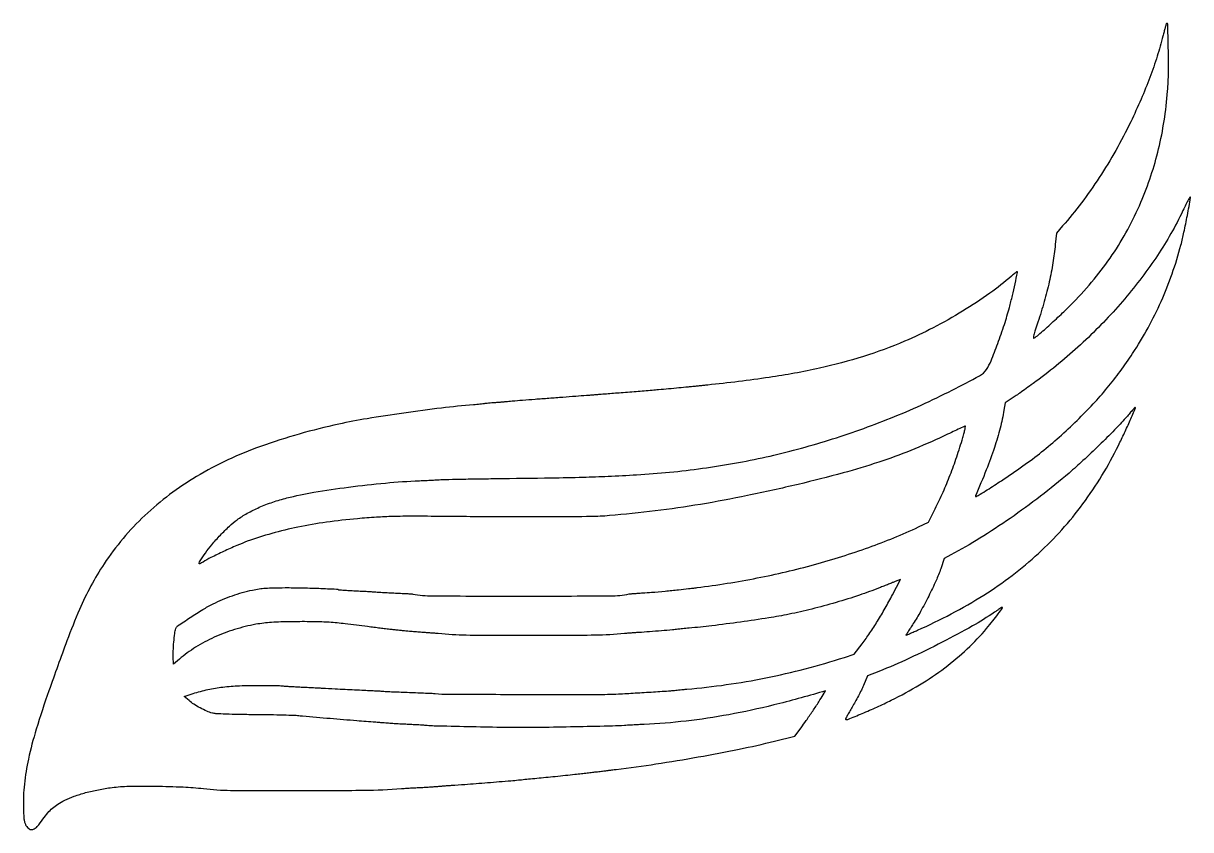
# Model space of a CAD drawing. Extents: x 166 to 1258, y 179 to 933.
import ezdxf

# ---------------------------------------------------------------- set-up
doc = ezdxf.new("R2010")
doc.units = 0

msp = doc.modelspace()

# ---------------------------------------------------------------- linework, layer by layer
for points in [[(1234.731108, 933, 0.034162), (1234.364636, 931.980377, 0.002307), (1233.533824, 929.003125, 0.003304), (1232.582379, 925.439587, 0.00247), (1231.579119, 921.5, -0.015586), (1226.225553, 902.56859, -0.013116), (1219.413267, 882.872605, -0.012389), (1211.14893, 862.41925, -0.010476), (1201.429114, 841.21046, -0.01567), (1187.473011, 814.534782, -0.016281), (1172.040251, 789.13085, -0.016693), (1155.401499, 765.418113, -0.018785), (1137.830262, 743.813316), (1131.961265, 737.126632), (1130.952007, 726.474898, -0.016772), (1128.74359, 709.317378, -0.014823), (1125.317784, 691.618541, -0.01402), (1120.632913, 673.184945, -0.011582), (1114.640428, 653.818426, 0.003778), (1112.216583, 646.397213, 0.016222), (1110.950885, 641.923102, 0.028083), (1110.458517, 639.322278, 0.610748), (1110.957376, 638.977188, 0.057347), (1115.184726, 641.906444, 0.003838), (1126.192747, 651.722278, 0.006103), (1137.746133, 662.44428, 0.009076), (1147.570614, 672.133182, 0.021144), (1167.267071, 694.057922, 0.023876), (1184.210739, 716.725652, 0.024261), (1198.684375, 740.56586, 0.023341), (1210.984478, 766, 0.020892), (1220.329219, 790.676919, 0.021141), (1227.540661, 815.951084, 0.020704), (1232.713756, 842.244195, 0.018311), (1235.951989, 869.975081, 0.017326), (1236.731138, 887.284689, 0.007426), (1236.626572, 910.432114, 0.003872), (1236.021261, 932.752893, 0.797721)], [(1248.807869, 755.188442, -0.034893), (1224.811035, 713.817978, -0.028665), (1193.787722, 673.235902, -0.027671), (1157.054457, 634.998042, -0.026843), (1115.96476, 600.636376, -0.003463), (1110.111747, 596.316079, -0.002726), (1103.714167, 591.71506, -0.002756), (1097.721966, 587.504487, -0.006802), (1093.267547, 584.5), (1084.105574, 578.5), (1082.939688, 571.5, -0.022478), (1079.371922, 554.760195, -0.016322), (1073.968003, 536.489999, -0.013833), (1066.428837, 515.699876, -0.008091), (1056.313464, 491.211996, 0.696445), (1056.821639, 490.727028, 0.019668), (1060.584469, 492.753297, 0.010103), (1067.382037, 496.953761, 0.001608), (1080.5, 505.490689, 0.009762), (1100.653238, 519.268344, 0.013414), (1118.179452, 532.482011, 0.013787), (1134.592871, 546.318523, 0.011303), (1151.36881, 561.965533, 0.011825), (1166.327674, 577.27087, 0.014456), (1179.544314, 592.297735, 0.014754), (1191.643894, 607.792441, 0.013326), (1203.242237, 624.5, 0.019708), (1217.687172, 648.556344, 0.02067), (1229.948179, 673.302773, 0.020629), (1240.144966, 699.024147, 0.019459), (1248.408679, 726, 0.012368), (1251.260762, 737.985703, 0.005727), (1254.401304, 753.686112, 0.001008), (1257.492527, 770.300462, 0.520761), (1256.863544, 770.938442, 0.236493), (1256.650723, 770.782556, 0.000342), (1254.347228, 766.286486, 0.002626), (1251.783235, 761.207897, 0.001604)], [(1090, 696.920364, -0.027734), (1069.800213, 680.900953, -0.016885), (1044.332979, 664.16944, -0.016501), (1016.745575, 648.574686, -0.020291), (990, 635.953062, -0.023748), (951.466296, 621.761955, -0.021586), (910.521188, 610.772675, -0.018611), (863.440756, 602.116521, -0.0106), (806, 594.991444, 0.00032), (802.032834, 594.581969, 0.000297), (797.96875, 594.157424, 0.000296), (794.355586, 593.775651, 0.001005), (792, 593.520558, -0.003391), (787.550545, 593.060189, -0.00058), (779.083604, 592.252057, -0.000652), (769.436972, 591.355313, -0.000697), (760, 590.503744, -0.001969), (754.075987, 590.001003, -0.000172), (739.04054, 588.78983, -0.00025), (723.053564, 587.515583, -0.000408), (709.5, 586.453238, 0.000152), (706.383089, 586.210539, 0.0001), (702.79375, 585.929236, 0.0001), (699.299194, 585.653955, 0.000193), (696.5, 585.431797, -0.00098), (692.621466, 585.13012, -0.000082), (682.56875, 584.369684, -0.000109), (670.576438, 583.467128, -0.000084), (657.5, 582.488061, 0.000439), (644.531292, 581.507807, 0.000603), (632.871875, 580.602082, 0.000383), (623.070284, 579.821223, 0.007233), (620, 579.529497, -0.004473), (617.728291, 579.300988, -0.001583), (614.471875, 579.013218, -0.001571), (610.892767, 578.719671, -0.001847), (607.5, 578.464741, 0.002511), (604.253864, 578.216494, 0.002771), (601.115625, 577.943123, 0.002576), (598.438322, 577.681026, 0.014167), (597, 577.491419, -0.012095), (595.58295, 577.298639, -0.002384), (593.03125, 577.026481, -0.002526), (590.054705, 576.738542, -0.002343), (587, 576.473043, 0.009389), (557.097453, 573.448954, 0.005695), (521.841201, 568.805322, 0.005701), (487.557571, 563.492328, 0.011873), (461, 558.415196, 0.03252), (387.911806, 537.583686, 0.048745), (327.925126, 509.336837, 0.054507), (279.640852, 472.904058, 0.058272), (241.582964, 427.635002, 0.022162), (229.282736, 407.037817, 0.021009), (218.615722, 385.06848, 0.014163), (206.819334, 355.677357, 0.003945), (190.02037, 309, 0.009413), (178.104615, 272.891578, 0.021362), (170.792954, 245.093846, 0.027315), (167.011192, 221.640853, 0.033191), (166.145664, 199.40204, 0.005399), (166.415105, 192.362131, 0.024139), (166.816275, 188.253012, 0.041027), (167.474491, 185.411112, 0.05515), (168.550636, 183, 0.111439), (171.67722, 179.656921, 0.241425), (175.074411, 179.236595, 0.126461), (179.102506, 182.005798, 0.026439), (184.425544, 188.807062, -0.022139), (189.005357, 194.763479, -0.038862), (193.362648, 199.190709, -0.039322), (198.31596, 202.856159, -0.023292), (204.727451, 206.458421, -0.030442), (213.630665, 210.269453, -0.019654), (224.335248, 213.631095, -0.018194), (236.292061, 216.41303, -0.01578), (249, 218.472386, -0.027823), (264.747062, 219.631346, -0.007508), (289.790315, 219.701898, -0.007905), (315.468448, 218.98247, -0.018807), (334.5, 217.429295, 0.027329), (359.772539, 215.799596, 0.002522), (422.524978, 215.504143, 0.003178), (484.858673, 215.921217, 0.016042), (519.629292, 217.491404, -0.004069), (522.291936, 217.675607, -0.000961), (526.741105, 217.938457, -0.000989), (531.857151, 218.220687, -0.000974), (537, 218.484143, 0.001491), (542.07896, 218.74959, 0.001635), (547.003125, 219.037824, 0.001525), (551.212702, 219.310933, 0.008207), (553.5, 219.504098, -0.004698), (555.623501, 219.698449, -0.001293), (558.96875, 219.964243, -0.001306), (562.760941, 220.245722, -0.001364), (566.5, 220.503188, 0.002806), (578.714451, 221.379652, 0.000585), (600.132047, 223.062565, 0.000376), (622.005841, 224.823635, 0.006791), (629, 225.48777, -0.002217), (631.812448, 225.780814, -0.000237), (638.346875, 226.429276, -0.000292), (646.129313, 227.193282, -0.000235), (654.5, 228.006141, 0.001123), (663.456123, 228.89191, 0.000926), (673.003125, 229.875632, 0.000935), (681.76214, 230.811112, 0.002499), (688, 231.520685, -0.000227), (693.152344, 232.130502, -0.000228), (698.296875, 232.73464, -0.000223), (702.783212, 233.25738, -0.000917), (705.5, 233.567659, 0.001402), (707.597627, 233.809286, 0.001268), (709.765625, 234.070757, 0.001269), (711.70631, 234.31481, 0.00405), (713, 234.491498, -0.003083), (714.293638, 234.670727, -0.000965), (716.234375, 234.923611, -0.000964), (718.402373, 235.197604, -0.001066), (720.5, 235.454052, 0.007795), (757.572259, 240.493559, 0.006336), (797.13087, 247.014397, 0.006452), (835.383098, 254.329342, 0.009799), (868.407027, 261.764462), (887.314054, 266.412355), (893.191387, 274.339113, 0.007928), (898.062098, 281.130713, 0.003824), (904.095478, 289.975229, 0.003778), (909.888274, 298.750716, 0.009762), (913.895137, 305.193586), (916.093387, 308.887172), (913.296694, 308.055786, -0.011581), (867.726734, 295.650076, -0.015296), (825.658884, 286.593789, -0.016395), (785.701074, 280.609342, -0.017776), (746.5, 277.453598, 0.001013), (741.119532, 277.201574, 0.000993), (735.703125, 276.926088, 0.000976), (730.951652, 276.665661, 0.003757), (728, 276.47584, -0.011957), (717.086281, 275.95352, -0.000778), (685.410893, 275.245392, -0.001217), (653.866913, 274.666163, -0.003981), (633, 274.5, -0.004138), (612.499864, 274.669675, -0.001312), (581.927437, 275.256028, -0.000531), (550.171102, 275.982178, -0.023156), (543.5, 276.45145, 0.01321), (541.623477, 276.621009, 0.001421), (537.26875, 276.88633, 0.001746), (532.080452, 277.169466, 0.001405), (526.5, 277.438734, -0.001264), (520.773428, 277.713436, -0.00133), (515.14375, 278.012773, -0.001271), (510.288035, 278.296298, -0.005975), (507.5, 278.499669, 0.001146), (505.09127, 278.698775, 0.000508), (501.9125, 278.950945, 0.000503), (498.545684, 279.21118, 0.000679), (495.5, 279.439346, -0.001925), (477.783821, 280.810936, -0.000723), (452.975598, 282.863822, -0.000253), (427.236882, 285.044298, -0.014466), (422.5, 285.586415, 0.028685), (419.677192, 285.828428, 0.001106), (409.187617, 286.100784, 0.001973), (396.766867, 286.346753, 0.00139), (382.798271, 286.529388, -0.00226), (367.407095, 286.757401, -0.004647), (355.361276, 287.102329, -0.003752), (346.113391, 287.522693, -0.052575), (342.830126, 288.045742, -0.036911), (337.524105, 289.90372, -0.020478), (331.349741, 292.898164, -0.020487), (325.459176, 296.377135, -0.037965), (321.041305, 299.738003), (316.582611, 303.698041), (323.041305, 305.801203, -0.021463), (337.023929, 309.6994, -0.023988), (350.781881, 312.217148, -0.021382), (365.993204, 313.59411, -0.012096), (384.5, 314.025897, -0.00195), (392.415274, 313.988189, -0.002548), (399.653125, 313.888593, -0.001882), (405.716514, 313.751419, -0.023679), (408, 313.582744, 0.012755), (410.082172, 313.383132, 0.001894), (414.290625, 313.103794, 0.002132), (419.266166, 312.813761, 0.001834), (424.5, 312.550314, -0.00052), (430.06332, 312.284939, -0.000421), (436.03125, 311.989, -0.000426), (441.534417, 311.706762, -0.001104), (445.5, 311.491219, 0.000467), (457.533377, 310.821799, 0.000943), (467.016013, 310.321101, 0.001073), (475.663254, 309.899471, 0.000853), (485, 309.480269, -0.001258), (490.498472, 309.228938, -0.001359), (495.85625, 308.955934, -0.00128), (500.450964, 308.697497, -0.00655), (503, 308.51404, 0.009168), (505.768862, 308.329328, 0.001093), (511.90625, 308.046254, 0.001304), (519.203884, 307.744719, 0.00107), (527, 307.459666, -0.001211), (534.796115, 307.172411, -0.001476), (542.09375, 306.864246, -0.001237), (548.23086, 306.57172, -0.010369), (551, 306.375225, 0.022034), (563.772534, 305.767863, 0.000372), (634.202606, 305.576921, 0.000594), (702.194099, 305.524072, 0.012447), (722.5, 306.038027, 0.002012), (738.06116, 306.882622, 0.00149), (755.26058, 307.936982, 0.000789), (771.384191, 308.999178, 0.017973), (776, 309.47771, -0.008938), (777.437654, 309.65306, -0.001616), (780.115625, 309.922464, -0.001741), (783.253862, 310.216899, -0.001576), (786.5, 310.499742, 0.014572), (823.361902, 314.679264, 0.014136), (860.295183, 321.031004, 0.014013), (897.13349, 329.524695, 0.013709), (933.710746, 340.123748), (942.921493, 343.068755), (950.231208, 352.784377, 0.012121), (957.55709, 363.029272, 0.010307), (964.797585, 374.179671, 0.009881), (971.883035, 386.120405, 0.008926), (978.743271, 398.740044), (986.192975, 413.04688), (981.346488, 411.125818, 0.000165), (978.822203, 410.124273, 0.00005), (974.986156, 408.600361, 0.00005), (970.684005, 406.890293, 0.000054), (966.5, 405.226179, -0.01435), (947.813177, 398.405797, -0.009375), (925.906818, 391.569007, -0.009232), (903.18619, 385.395704, -0.011706), (881.977996, 380.576765, -0.011006), (863.002903, 377.16297, -0.004309), (836.684083, 373.255907, -0.00436), (809.773777, 369.736705, -0.008797), (788.5, 367.522154, 0.002059), (785.563322, 367.256398, 0.001861), (782.528125, 366.957714, 0.001863), (779.811267, 366.669907, 0.005939), (778, 366.449403, -0.011196), (772.97989, 365.891753, -0.001618), (762.714816, 365.017094, -0.00197), (751.494979, 364.14212, -0.002788), (741.5, 363.458271, 0.001332), (737.417204, 363.190865, 0.001417), (733.418868, 362.906905, 0.001347), (729.979116, 362.6435, 0.006554), (728.032316, 362.463439, -0.023525), (700.839058, 360.876423, -0.002807), (640.53496, 360.536328, -0.00272), (580.131436, 360.863347, -0.02507), (554, 362.458915, 0.008243), (552.472005, 362.60394, 0.001029), (549.15, 362.857188, 0.001212), (545.203501, 363.140261, 0.001004), (541, 363.423047, -0.002883), (536.324675, 363.755227, -0.001889), (530.940625, 364.18944, -0.0019), (525.698968, 364.652168, -0.003648), (521.5, 365.069846, 0.00031), (517.687695, 365.474777, 0.000266), (513.675, 365.896316, 0.000268), (510.030227, 366.27527, 0.00077), (507.5, 366.533033, -0.005158), (504.691092, 366.844116, -0.001043), (499.709375, 367.458462, -0.0011), (493.917992, 368.197867, -0.001029), (488, 368.979068, 0.004242), (466.835311, 371.634648, 0.012246), (452.117717, 372.990195, 0.013536), (438.178891, 373.552014, 0.00622), (420, 373.566082, 0.003415), (406.882045, 373.323405, 0.010387), (397.974399, 372.912466, 0.014204), (390.787238, 372.225605, 0.013735), (383.569313, 371.126216, 0.03034), (363.450798, 366.218208, 0.032104), (344.462406, 358.981299, 0.033151), (327.141138, 349.639951, 0.037832), (312, 338.44899), (306.5, 333.701254), (306.170633, 340.600627, -0.026045), (306.195516, 346.286771, -0.008861), (306.807913, 354.527507, -0.008219), (307.68626, 362.603284, -0.037973), (308.622552, 367.20597, -0.175249), (310.326346, 369.57462, -0.003991), (322.042694, 377.457967, -0.009766), (333.924386, 384.986187, -0.020466), (343.5, 390.270986, -0.01588), (352.357561, 394.350624, -0.015711), (361.487521, 397.875456, -0.015701), (370.826826, 400.822099, -0.015808), (380.311593, 403.169458, -0.015617), (386.527929, 404.299155, -0.018788), (392.431065, 404.956903, -0.013501), (399.741852, 405.296314, -0.003944), (411, 405.425841, -0.006287), (425.529241, 405.295694, -0.004159), (442.212092, 404.797556, -0.001067), (458.888186, 404.125117, -0.119649), (461, 403.516482, 0.11353), (461.419258, 403.390148, 0.000587), (465.759375, 403.105868, 0.00258), (470.713966, 402.812851, 0.001628), (476.5, 402.519509, -0.001072), (482.427454, 402.225603, -0.001416), (487.828125, 401.930869, -0.001017), (492.35427, 401.661774, -0.013836), (494, 401.514772, 0.014417), (495.665958, 401.367916, 0.000957), (500.465625, 401.093179, 0.001382), (506.189358, 400.792399, 0.001033), (512.5, 400.491327, -0.001288), (518.746844, 400.190104, -0.001856), (524.271582, 399.888869, -0.000964), (528.952383, 399.607155, -0.029974), (530.105387, 399.465821, 0.044372), (548.717492, 397.725851, 0.001172), (631.689989, 397.544657, 0.001098), (715.063538, 397.741258, 0.047978), (732.5, 399.498449, -0.026777), (733.785396, 399.683234, -0.002462), (736.996875, 399.954648, -0.003173), (740.832773, 400.23533, -0.002482), (745, 400.492904, 0.006754), (753.518494, 401.092526, 0.00222), (766.035583, 402.199693, 0.002266), (778.712516, 403.435737, 0.00559), (788, 404.488865, 0.000074), (789.660336, 404.69621, 0.000035), (791.79375, 404.963105, 0.000035), (794.021596, 405.242131, 0.00005), (796, 405.490256, 0.017045), (852.179631, 414.496118, 0.018637), (905.9478, 427.103174, 0.019399), (956.491918, 443.091931, 0.022707), (1003, 462.240333), (1012.5, 466.666136), (1018.746387, 479.276933, 0.011513), (1026.022471, 494.858563, 0.011197), (1032.644715, 510.90251, 0.010808), (1038.753375, 527.770894, 0.009177), (1044.487937, 545.829759, 0.006939), (1045.767086, 550.359096, 0.015393), (1046.5869, 553.851241, 0.013711), (1047.027657, 556.382763, 0.587164), (1046.679041, 556.649934, 0.007251), (1045.794575, 556.252346, 0.000093), (1040.265093, 553.668439, 0.000271), (1033.867026, 550.672958, 0.000178), (1026.5, 547.215751, -0.013646), (995.74717, 533.782339, -0.016), (965.882815, 522.794588, -0.014129), (932.461396, 512.737566, -0.007471), (890.5, 502.06336, -0.007648), (843.139777, 491.529389, -0.009797), (799.228018, 483.358549, -0.010265), (756.818956, 477.21565, -0.010125), (714, 472.786639, -0.016941), (696.884646, 471.948323, -0.002617), (662.900037, 471.614285, -0.002449), (617.435022, 471.628126, -0.001115), (558, 472.069942, 0.002098), (530.01714, 472.222931, 0.007031), (511.678985, 471.988333, 0.009233), (496.151894, 471.28415, 0.006263), (478.5, 469.934477, 0.012473), (449.411941, 466.610452, 0.01596), (422.842704, 462.032084, 0.017142), (398.346449, 456.119401, 0.019847), (375.5, 448.780644, 0.014633), (365.689126, 444.864743, 0.006994), (353.309358, 439.291432, 0.006675), (341.492614, 433.578137, 0.023142), (334.08306, 429.433743, -0.033967), (331.0098, 427.801027, -0.628311), (330.367369, 428.343806, -0.08354), (331.380095, 430.615456, -0.003644), (336.254128, 437.842544, -0.026516), (342.174788, 445.572013, -0.013933), (350.289881, 454.557607, -0.013914), (358.804416, 462.9903, -0.029392), (365.945856, 468.932278, -0.032474), (375.402873, 474.997701, -0.023043), (386.702566, 480.585977, -0.021742), (399.259013, 485.452163, -0.020159), (412.508923, 489.347488, -0.019409), (437.798541, 494.653396, -0.009635), (470.210129, 499.509613, -0.009442), (504.641115, 503.332268, -0.012049), (536.5, 505.488921, 0.000898), (542.299999, 505.751779, 0.000874), (548.15, 506.037681, 0.000861), (553.289299, 506.306734, 0.003268), (556.5, 506.501422, -0.011473), (560.608442, 506.682944, -0.000585), (573.95625, 506.950461, -0.000934), (589.825124, 507.220285, -0.000677), (607.5, 507.463872, 0.000631), (659.757648, 508.179301, 0.003068), (689.384582, 508.804168, 0.004684), (712.790548, 509.661038, 0.003153), (739.5, 511.058341, 0.019438), (801.044002, 517.074506, 0.020788), (860.556322, 527.773991, 0.020811), (918.914036, 543.365412, 0.019574), (977, 564.032313, 0.011718), (1005.587097, 576.267613, 0.010621), (1034.533568, 590.217711, 0.006253), (1060.194263, 603.669441, 0.124492), (1066.669252, 609.617967, 0.048663), (1070.842982, 617.580616, 0.008024), (1077.117153, 633.781133, 0.0094), (1083.322542, 651.626754, 0.01394), (1088.024255, 667.5, 0.006289), (1090.833154, 678.615702, 0.006301), (1093.35965, 689.79131, 0.001316), (1095.596933, 700.439278, 0.495811), (1095.146089, 700.957363, 0.145816), (1094.73609, 700.805146, 0.005031), (1093.367914, 699.753906, 0.009037), (1091.77114, 698.453977, 0.006148)], [(1196.634363, 564.096823, -0.013814), (1186.370999, 553.032037, -0.005822), (1172.004867, 538.715018, -0.005857), (1156.841232, 524.293238, -0.010053), (1143.825244, 512.679891, -0.013068), (1117.04646, 490.924245, -0.012505), (1088.778185, 470.264678, -0.012844), (1060.405965, 451.658661, -0.016449), (1033.327701, 436.088127), (1027.155402, 432.804178), (1023.850162, 423.152089, -0.023451), (1019.439564, 412.006471, -0.010128), (1012.579528, 397.583517, -0.010181), (1004.97402, 383.136722, -0.018698), (998.112277, 371.75, 0.002041), (995.436825, 367.627333, 0.003479), (993.239289, 364.157812, 0.000582), (991.345044, 361.112699, 0.587972), (991.407749, 361, 0.101408), (991.66146, 361.051991, 0.000317), (994.692695, 362.351071, 0.001788), (998.118117, 363.836192, 0.001116), (1002.121045, 365.599391, 0.035631), (1064.059458, 398.507087, 0.046098), (1115.198668, 437.523274, 0.047992), (1156.733548, 483.839623, 0.044116), (1190.01641, 538.5, 0.005764), (1195.600793, 550.142575, 0.005613), (1200.96625, 562.014054, 0.001088), (1205.94871, 573.443837, 0.539732), (1205.583578, 574, 0.211797), (1205.409544, 573.922818, 0.000276), (1202.847617, 571.090942, 0.002269), (1199.984638, 567.893728, 0.001387)], [(1074, 382.40107, -0.022688), (1053.537547, 369.619104, -0.009782), (1025.207851, 354.383719, -0.009678), (994.474469, 339.366793, -0.012941), (966, 327.015725), (955.5, 322.780609), (951.590652, 313.757277, -0.013024), (949.618482, 309.511886, -0.006102), (946.857766, 304.118938, -0.006041), (943.824499, 298.53234, -0.008435), (940.968424, 293.616973, 0.005713), (938.447874, 289.332914, 0.009658), (936.447117, 285.679878, 0.003762), (934.858732, 282.585449, 0.442202), (935.003336, 282.208145, 0.192474), (937.109444, 282.225398, 0.002204), (950.323854, 287.702061, 0.007105), (964.221732, 293.767565, 0.00768), (977.582675, 300.075344, 0.021777), (1004.021642, 314.518746, 0.02558), (1027.669364, 330.513312, 0.026809), (1048.563291, 348.092146, 0.029517), (1066.754399, 367.280317, 0.006527), (1072.577073, 374.383444, 0.009317), (1077.543032, 380.84889, 0.004246), (1081.580311, 386.411271, 0.635521), (1081.281544, 386.941772, 0.117787), (1080.763007, 386.776321, 0.003558), (1078.820204, 385.583921, 0.006865), (1076.547323, 384.122858, 0.004669)]]:
    msp.add_lwpolyline(points, format="xyb", close=True)

doc.saveas('drawing.dxf')
